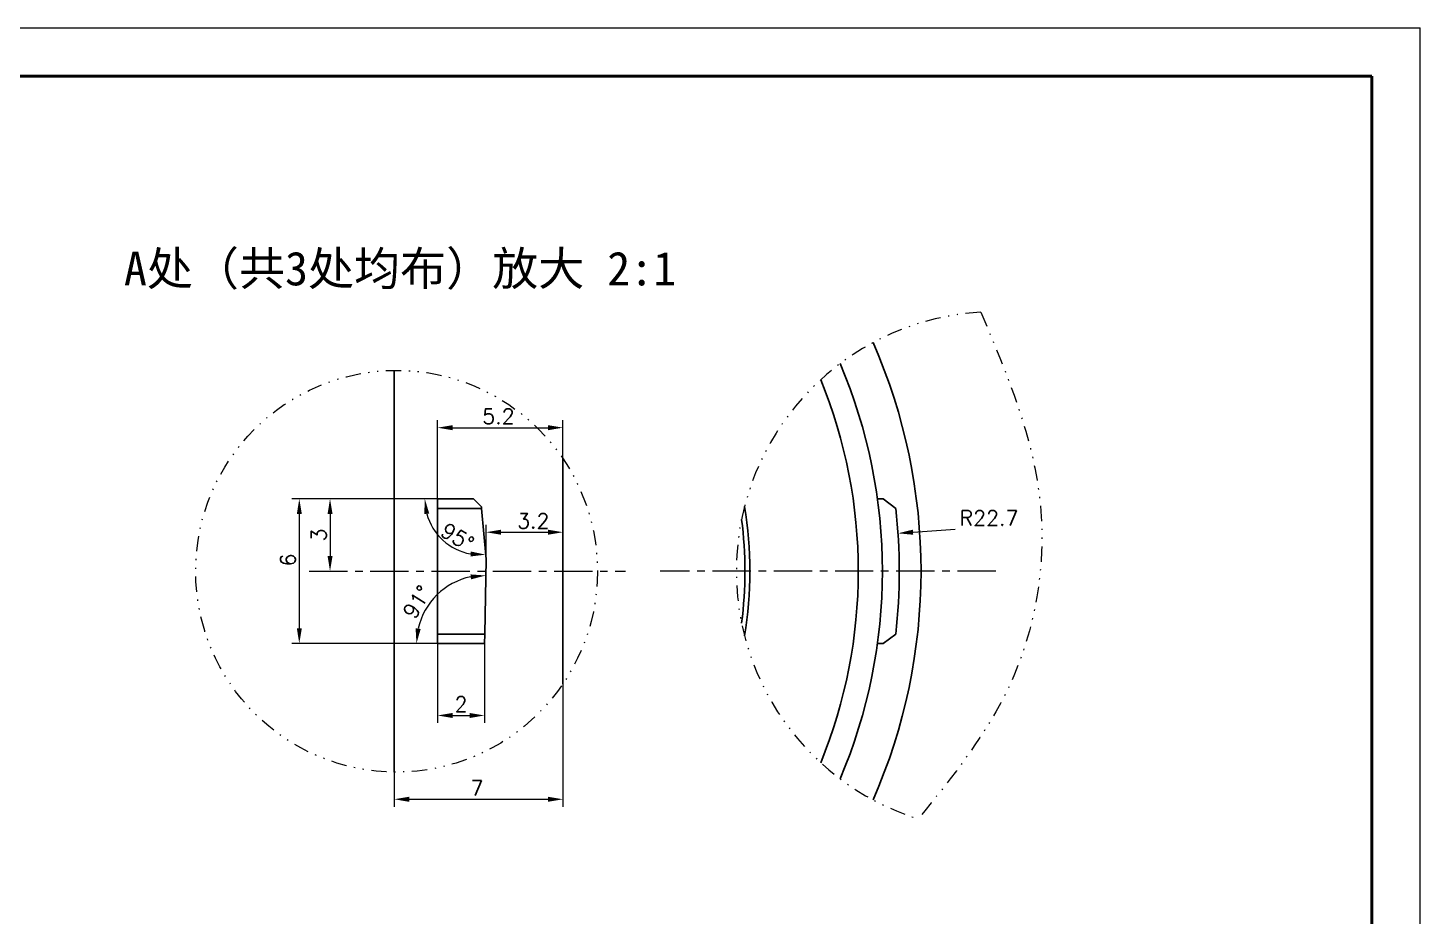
# Model space of a CAD drawing. Header units: millimetres. Extents: x 2517 to 6633, y 792 to 3241.
# Drawn here: x 2771.1 to 2886.6, y 1016.8 to 1090.5 of the extents above; entities that cross this region are included whole.
import ezdxf

# ---------------------------------------------------------------- set-up
doc = ezdxf.new("R2010")
doc.units = ezdxf.units.MM
doc.linetypes.add('CENTER', pattern=[50.8, 31.75, -6.35, 6.35, -6.35])
doc.linetypes.add('DIVIDE', pattern=[31.75, 12.7, -6.35, 0, -6.35, 0, -6.35])
for name, color, linetype, lineweight in [('中心线', 1, 'CENTER', 9), ('双点划线', 5, 'DIVIDE', 9), ('实线', 7, 'Continuous', 25), ('尺寸标注', 2, 'Continuous', 9), ('引导线', 6, 'Continuous', 9), ('粗实线', 9, 'Continuous', 50)]:
    doc.layers.add(name, color=color, linetype=linetype, lineweight=lineweight)
doc.styles.add('st', font='txt.shx')
doc.styles.get("Standard").update_dxf_attribs({"font": 'simfang.ttf'})
doc.dimstyles.new('2st', dxfattribs={"dimscale": 0.5, "dimtxt": 2.5, "dimasz": 2.5, "dimexe": 1.25, "dimexo": 0, "dimtad": 1, "dimtoh": 1, "dimdec": 1, "dimlfac": 0.5, "dimdsep": 46, "dimtxsty": 'st', "dimcen": 0, "dimclrd": 256, "dimclre": 256, "dimclrt": 3, "dimadec": 0, "dimazin": 2, "dimtfac": 1, "dimtdec": 1, "dimtofl": 0, "dimtmove": 0, "dimatfit": 1, "dimfxl": 1, "dimlwd": -1, "dimlwe": -1, "dimarcsym": 0})

# ---------------------------------------------------------------- blocks, each defined once
blk = doc.blocks.new('*D471')
at = {"layer": 'Defpoints', "color": 0, "ltscale": 0.1, "transparency": 16777216}
for p in [(2815.52, 1057.31), (2805.12, 1051.41), (2815.52, 1051.41)]:
    blk.add_point(p, dxfattribs=at)
at = {"layer": '尺寸标注', "ltscale": 0.1, "transparency": 16777216}
for p, q in [((2805.12, 1051.41), (2805.12, 1057.94)), ((2815.52, 1051.41), (2815.52, 1057.94)), ((2806.37, 1057.31), (2814.27, 1057.31))]:
    blk.add_line(p, q, dxfattribs=at)
for points in [[(2806.37, 1057.52), (2806.37, 1057.1), (2805.12, 1057.31)], [(2814.27, 1057.52), (2814.27, 1057.1), (2815.52, 1057.31)]]:
    blk.add_solid(points, dxfattribs=at)
at = {"layer": '尺寸标注', "color": 3, "ltscale": 0.1, "transparency": 16777216, "insert": (2810.17, 1058.25), "char_height": 1.25, "attachment_point": 5, "style": 'st'}
blk.add_mtext('5.2', dxfattribs=at)
blk = doc.blocks.new('*D472')
at = {"layer": 'Defpoints', "color": 0, "ltscale": 0.1, "transparency": 16777216}
for p in [(2805.12, 1051.41), (2794.46, 1045.41), (2796.2, 1045.41)]:
    blk.add_point(p, dxfattribs=at)
at = {"layer": '尺寸标注', "ltscale": 0.1, "transparency": 16777216}
for p, q in [((2805.12, 1051.41), (2795.58, 1051.41)), ((2796.2, 1050.16), (2796.2, 1046.66)), ((2794.46, 1045.41), (2796.83, 1045.41))]:
    blk.add_line(p, q, dxfattribs=at)
for points in [[(2796, 1050.16), (2796.41, 1050.16), (2796.2, 1051.41)], [(2796, 1046.66), (2796.41, 1046.66), (2796.2, 1045.41)]]:
    blk.add_solid(points, dxfattribs=at)
at = {"layer": '尺寸标注', "color": 3, "ltscale": 0.1, "transparency": 16777216, "insert": (2795.27, 1048.41), "char_height": 1.25, "attachment_point": 5, "rotation": 90, "style": 'st'}
blk.add_mtext('3', dxfattribs=at)
blk = doc.blocks.new('*D473')
at = {"layer": 'Defpoints', "color": 0, "ltscale": 0.1, "transparency": 16777216}
for p in [(2805.12, 1039.41), (2809.02, 1039.41), (2809.02, 1033.44)]:
    blk.add_point(p, dxfattribs=at)
at = {"layer": '尺寸标注', "ltscale": 0.1, "transparency": 16777216}
for p, q in [((2805.12, 1039.41), (2805.12, 1032.82)), ((2809.02, 1039.41), (2809.02, 1032.82)), ((2806.37, 1033.44), (2807.77, 1033.44))]:
    blk.add_line(p, q, dxfattribs=at)
for points in [[(2806.37, 1033.65), (2806.37, 1033.23), (2805.12, 1033.44)], [(2807.77, 1033.65), (2807.77, 1033.23), (2809.02, 1033.44)]]:
    blk.add_solid(points, dxfattribs=at)
at = {"layer": '尺寸标注', "color": 3, "ltscale": 0.1, "transparency": 16777216, "insert": (2807.07, 1034.38), "char_height": 1.25, "attachment_point": 5, "style": 'st'}
blk.add_mtext('2', dxfattribs=at)
blk = doc.blocks.new('*D474')
at = {"layer": 'Defpoints', "color": 0, "ltscale": 0.1, "transparency": 16777216}
for p in [(2809.14, 1046.41), (2806.25, 1044.33), (2805.12, 1039.41), (2809.02, 1039.41), (2809.03, 1040.19)]:
    blk.add_point(p, dxfattribs=at)
at = {"layer": '尺寸标注', "ltscale": 0.1, "transparency": 16777216}
blk.add_line((2805.12, 1039.41), (2802.75, 1039.41), dxfattribs=at)
blk.add_arc((2809.02, 1039.41), 5.65, 101.7097, 167.2903, dxfattribs=at)
for points in [[(2807.85, 1045.14), (2807.89, 1044.73), (2809.12, 1045.05)], [(2803.72, 1040.62), (2803.3, 1040.67), (2803.37, 1039.41)]]:
    blk.add_solid(points, dxfattribs=at)
at = {"layer": '尺寸标注', "color": 3, "ltscale": 0.1, "transparency": 16777216, "insert": (2803.42, 1042.86), "char_height": 1.25, "attachment_point": 5, "rotation": 58.3125, "style": 'st'}
blk.add_mtext('91°', dxfattribs=at)
blk = doc.blocks.new('*D475')
at = {"layer": 'Defpoints', "color": 0, "ltscale": 0.1, "transparency": 16777216}
for p in [(2805.12, 1051.41), (2793.65, 1039.41), (2805.12, 1039.41)]:
    blk.add_point(p, dxfattribs=at)
at = {"layer": '尺寸标注', "ltscale": 0.1, "transparency": 16777216}
for p, q in [((2805.12, 1051.41), (2793.03, 1051.41)), ((2793.65, 1050.16), (2793.65, 1040.66)), ((2805.12, 1039.41), (2793.03, 1039.41))]:
    blk.add_line(p, q, dxfattribs=at)
for points in [[(2793.45, 1050.16), (2793.86, 1050.16), (2793.65, 1051.41)], [(2793.45, 1040.66), (2793.86, 1040.66), (2793.65, 1039.41)]]:
    blk.add_solid(points, dxfattribs=at)
at = {"layer": '尺寸标注', "color": 3, "ltscale": 0.1, "transparency": 16777216, "insert": (2792.72, 1046.34), "char_height": 1.25, "attachment_point": 5, "rotation": 90, "style": 'st'}
blk.add_mtext('6', dxfattribs=at)
blk = doc.blocks.new('*D476')
at = {"layer": 'Defpoints', "color": 0, "ltscale": 0.1, "transparency": 16777216}
for p in [(2805.12, 1051.41), (2808.1, 1051.41), (2808.77, 1050.62), (2804.75, 1048.97), (2809.14, 1046.41)]:
    blk.add_point(p, dxfattribs=at)
at = {"layer": '尺寸标注', "ltscale": 0.1, "transparency": 16777216}
blk.add_line((2805.12, 1051.41), (2803.43, 1051.41), dxfattribs=at)
blk.add_arc((2808.7, 1051.41), 4.65, 195.4604, 259.5396, dxfattribs=at)
for points in [[(2804.02, 1050.14), (2804.43, 1050.19), (2804.06, 1051.41)], [(2807.87, 1047.04), (2807.85, 1046.63), (2809.11, 1046.78)]]:
    blk.add_solid(points, dxfattribs=at)
at = {"layer": '尺寸标注', "color": 3, "ltscale": 0.1, "transparency": 16777216, "insert": (2806.77, 1048.24), "char_height": 1.25, "attachment_point": 5, "rotation": 328.5242, "style": 'st'}
blk.add_mtext('95°', dxfattribs=at)
blk = doc.blocks.new('*D477')
at = {"layer": 'Defpoints', "color": 0, "ltscale": 0.1, "transparency": 16777216}
for p in [(2815.52, 1048.64), (2809.14, 1046.41), (2815.52, 1046.41)]:
    blk.add_point(p, dxfattribs=at)
at = {"layer": '尺寸标注', "ltscale": 0.1, "transparency": 16777216}
for p, q in [((2809.14, 1046.41), (2809.14, 1049.26)), ((2810.39, 1048.64), (2814.27, 1048.64)), ((2815.52, 1046.41), (2815.52, 1049.26))]:
    blk.add_line(p, q, dxfattribs=at)
for points in [[(2810.39, 1048.85), (2810.39, 1048.43), (2809.14, 1048.64)], [(2814.27, 1048.85), (2814.27, 1048.43), (2815.52, 1048.64)]]:
    blk.add_solid(points, dxfattribs=at)
at = {"layer": '尺寸标注', "color": 3, "ltscale": 0.1, "transparency": 16777216, "insert": (2813.06, 1049.58), "char_height": 1.25, "attachment_point": 5, "style": 'st'}
blk.add_mtext('3.2', dxfattribs=at)
blk = doc.blocks.new('*D478')
at = {"layer": 'Defpoints', "color": 0, "ltscale": 0.1, "transparency": 16777216}
for p in [(2843.31, 1048.55), (2798.02, 1045.41)]:
    blk.add_point(p, dxfattribs=at)
at = {"layer": '尺寸标注', "ltscale": 0.1, "transparency": 16777216}
blk.add_line((2844.56, 1048.64), (2848.05, 1048.88), dxfattribs=at)
blk.add_solid([(2844.54, 1048.85), (2844.57, 1048.43), (2843.31, 1048.55)], dxfattribs=at)
at = {"layer": '尺寸标注', "color": 3, "ltscale": 0.1, "transparency": 16777216, "insert": (2850.86, 1049.82), "char_height": 1.25, "attachment_point": 5, "style": 'st'}
blk.add_mtext('R22.7', dxfattribs=at)
blk = doc.blocks.new('*D479')
at = {"layer": 'Defpoints', "color": 0, "ltscale": 0.1, "transparency": 16777216}
for p in [(2815.52, 1036.07), (2801.52, 1028.75), (2815.52, 1026.49)]:
    blk.add_point(p, dxfattribs=at)
at = {"layer": '尺寸标注', "ltscale": 0.1, "transparency": 16777216}
for p, q in [((2815.52, 1036.07), (2815.52, 1025.87)), ((2801.52, 1028.75), (2801.52, 1025.87)), ((2802.77, 1026.49), (2814.27, 1026.49))]:
    blk.add_line(p, q, dxfattribs=at)
for points in [[(2802.77, 1026.7), (2802.77, 1026.28), (2801.52, 1026.49)], [(2814.27, 1026.7), (2814.27, 1026.28), (2815.52, 1026.49)]]:
    blk.add_solid(points, dxfattribs=at)
at = {"layer": '尺寸标注', "color": 3, "ltscale": 0.1, "transparency": 16777216, "insert": (2808.4, 1027.43), "char_height": 1.25, "attachment_point": 5, "style": 'st'}
blk.add_mtext('7', dxfattribs=at)

msp = doc.modelspace()

# ---------------------------------------------------------------- linework, layer by layer
at = {"layer": '中心线', "ltscale": 0.1}
for p, q in [((2794.4639, 1045.4055), (2820.7186, 1045.4055)), ((2851.4211, 1045.4055), (2823.5951, 1045.4055))]:
    msp.add_line(p, q, dxfattribs=at)
at = {"layer": '双点划线', "ltscale": 0.1}
msp.add_circle((2801.7202, 1045.4055), 16.6604, dxfattribs=at)
msp.add_arc((2851.4211, 1045.4055), 21.5208, 93.316658, 252.611373, dxfattribs=at)
msp.add_spline([(2850.176, 1066.8902), (2855.1194, 1050.8842), (2852.5895, 1035.9965), (2844.9896, 1024.8682)], degree=3, dxfattribs=at)
at = {"layer": '实线'}
for p, q in [((2801.5202, 1028.7463), (2801.5202, 1062.0646)), ((2815.5202, 1036.0713), (2815.5202, 1054.7397)), ((2805.1202, 1051.4055), (2808.105, 1051.4055)), ((2805.1202, 1050.6185), (2805.1202, 1051.4055)), ((2808.7625, 1050.748), (2808.105, 1051.4055)), ((2841.6078, 1051.4055), (2842.0894, 1051.4055)), ((2843.1185, 1050.6185), (2842.0894, 1051.4055)), ((2808.7738, 1050.6185), (2805.1202, 1050.6185)), ((2805.1202, 1040.1925), (2805.1202, 1050.6185)), ((2808.7625, 1050.748), (2808.7738, 1050.6185)), ((2808.7738, 1050.6185), (2809.1424, 1046.4055)), ((2809.1424, 1046.4055), (2809.034, 1040.1925)), ((2805.1202, 1040.1925), (2809.034, 1040.1925)), ((2805.1202, 1039.4055), (2805.1202, 1040.1925)), ((2809.0202, 1039.4055), (2805.1202, 1039.4055)), ((2809.034, 1040.1925), (2809.0202, 1039.4055)), ((2841.6078, 1039.4055), (2842.0894, 1039.4055)), ((2842.0894, 1039.4055), (2843.1185, 1040.1925))]:
    msp.add_line(p, q, dxfattribs=at)
for radius, start, end in [(47.2, 336.313708, 23.686292), (44, 336.963807, 23.036193), (42, 337.779657, 22.220343), (33, 350.643615, 9.356385), (45.4, 353.406579, 6.593421), (32.6, 352.422169, 7.577831)]:
    msp.add_arc((2798.0188, 1045.4055), radius, start, end, dxfattribs=at)
at = {"layer": '引导线'}
for p in [(2550.5922, 1090.4743), (2886.6191, 852.8553)]:
    msp.add_line(p, (2886.6191, 1090.4743), dxfattribs=at)
at = {"layer": '粗实线'}
for p in [(2570.5938, 1086.474), (2882.6188, 856.8556)]:
    msp.add_line(p, (2882.6188, 1086.474), dxfattribs=at)

# ---------------------------------------------------------------- texts
at = {"layer": '实线', "insert": (2802.0078, 1070.3301), "char_height": 2.800224, "width": 70.890337, "attachment_point": 5}
msp.add_mtext('A处（共3处均布）放大 2:1', dxfattribs=at)

# ---------------------------------------------------------------- dimensions: what is measured, and where the dimension line sits
at = {"layer": '尺寸标注', "ltscale": 0.1}
for base, p1, p2, picture, middle in [((2815.5202, 1057.3126), (2805.1202, 1051.4055), (2815.5202, 1051.4055), '*D471', (2810.1727, 1057.3126)), ((2809.0202243869, 1033.4411657737), (2805.1202243869, 1039.4054848645), (2809.0202243869, 1039.4054848645), '*D473', (2807.0702243869, 1033.4411657737))]:
    dim = msp.add_linear_dim(base=base, p1=p1, p2=p2, dimstyle='2st', override={"dimtol": 0, "dimlim": 0, "dimtp": 0, "dimtm": 0, "dimtfac": 1, "dimtdec": 1, "dimtolj": 0, "dimtzin": 8}, dxfattribs=at)
    dim.commit()
    dim.dimension.update_dxf_attribs({"geometry": picture, "text_midpoint": middle, "dimtype": 160})
dim = msp.add_linear_dim(base=(2793.6536, 1039.4055), p1=(2805.1202, 1051.4055), p2=(2805.1202, 1039.4055), angle=90, dimstyle='2st', dxfattribs=at)
dim.commit()
dim.dimension.update_dxf_attribs({"geometry": '*D475', "text_midpoint": (2793.6536, 1046.3368), "dimtype": 160})
dim = msp.add_linear_dim(base=(2796.2045, 1045.4055), p1=(2805.1202, 1051.4055), p2=(2794.4639, 1045.4055), angle=90, dimstyle='2st', override={"dimtol": 0, "dimlim": 0, "dimtp": 0, "dimtm": 0, "dimtfac": 1, "dimtdec": 1, "dimtolj": 0, "dimtzin": 8}, dxfattribs=at)
dim.commit()
dim.dimension.update_dxf_attribs({"geometry": '*D472', "text_midpoint": (2796.2045, 1048.4055), "dimtype": 160})
dim = msp.add_angular_dim_2l(base=(2804.7502, 1048.9662), line1=((2805.1202, 1051.4055), (2808.105, 1051.4055)), line2=((2808.7738, 1050.6185), (2809.1424, 1046.4055)), dimstyle='2st', dxfattribs=at)
dim.commit()
dim.dimension.update_dxf_attribs({"geometry": '*D476', "text_midpoint": (2806.2788, 1047.4426), "dimtype": 162})
dim = msp.add_radius_dim(center=(2798.0188, 1045.4055), mpoint=(2843.3095, 1048.554), dimstyle='2st', dxfattribs=at)
dim.commit()
dim.dimension.update_dxf_attribs({"geometry": '*D478', "text_midpoint": (2850.8588, 1048.8833), "dimtype": 164})
for base, p1, p2, picture, middle in [((2815.5202, 1048.6393), (2809.1424, 1046.4055), (2815.5202, 1046.4055), '*D477', (2813.0639, 1048.6393)), ((2815.5202, 1026.49), (2801.5202, 1028.7463), (2815.5202, 1036.0713), '*D479', (2808.3951, 1026.49))]:
    dim = msp.add_linear_dim(base=base, p1=p1, p2=p2, dimstyle='2st', dxfattribs=at)
    dim.commit()
    dim.dimension.update_dxf_attribs({"geometry": picture, "text_midpoint": middle, "dimtype": 160})
dim = msp.add_angular_dim_2l(base=(2806.254, 1044.3281), line1=((2809.1424, 1046.4055), (2809.034, 1040.1925)), line2=((2809.0202, 1039.4055), (2805.1202, 1039.4055)), dimstyle='2st', override={"dimtol": 0, "dimlim": 0, "dimtp": 0, "dimtm": 0, "dimtfac": 1, "dimtdec": 1, "dimtolj": 0, "dimtzin": 8}, dxfattribs=at)
dim.commit()
dim.dimension.update_dxf_attribs({"geometry": '*D474', "text_midpoint": (2804.2154, 1042.3716), "dimtype": 162})

doc.saveas('drawing.dxf')
